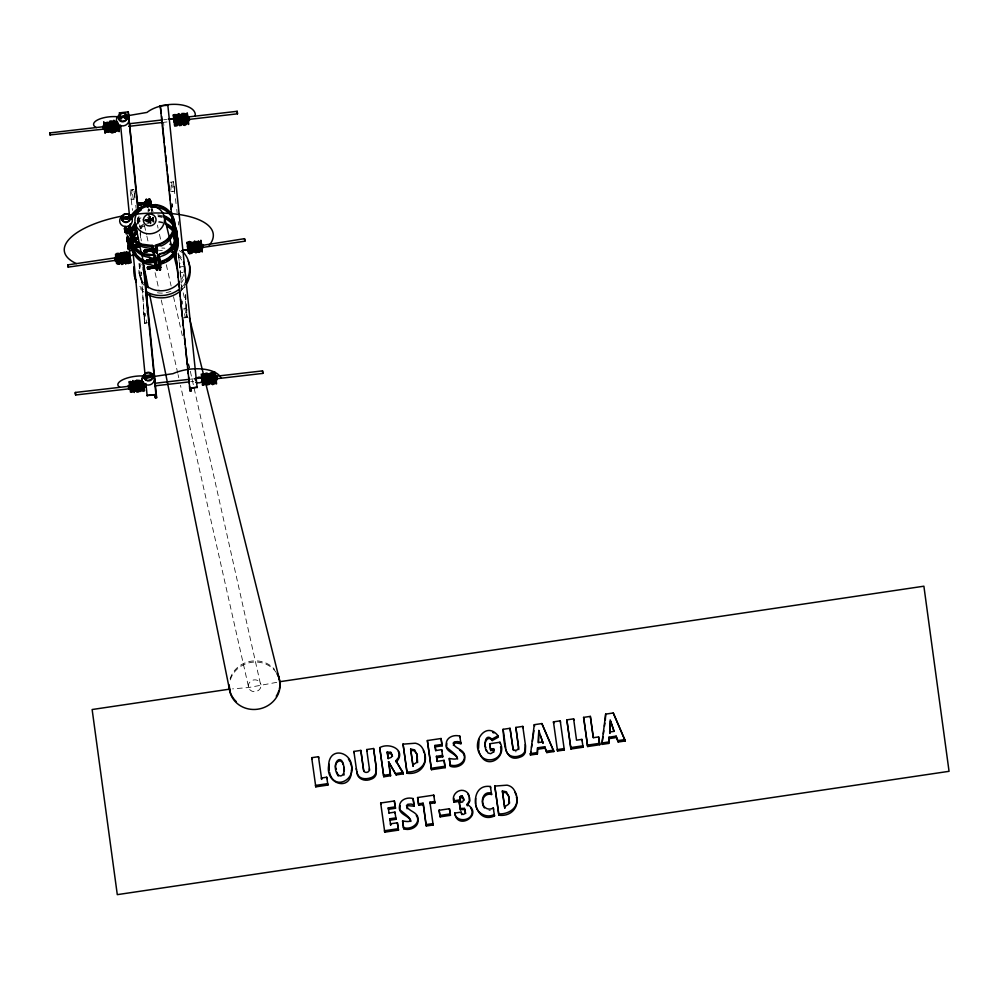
<?xml version="1.0" encoding="UTF-8"?>
<svg xmlns="http://www.w3.org/2000/svg" width="999" height="999" viewBox="0 0 999 999"><rect width="100%" height="100%" fill="white"/><g stroke="black" fill="none" stroke-linecap="round" stroke-linejoin="round"><path stroke-width="0.75" stroke-dasharray="5 3.75" d="M190.322 371.253L260.989 686.363A6.369 5.907 -12.7 0 1 248.813 688.174L180.469 385.289M170.779 190.334L171.603 182.055L172.827 191.421M149.375 216.371L150.05 216.259L151.199 223.751L150.025 216.246L149.226 216.333M146.678 223.114L149.962 221.94L148.751 214.91M149.937 222.04L150.262 223.938M149.463 220.105C149.45 223.326 149.638 216.483 149.388 219.917M150.362 219.768C150.936 217.095 151.523 223.938 149.613 218.931M153.371 218.369C151.561 217.857 152.073 221.466 153.696 220.429M153.521 219.031L152.622 218.769L153.559 220.891L153.097 217.969L153.584 219.892M152.61 219.393L152.747 220.529L152.735 218.744M153.371 219.53L152.897 220.554M137.675 221.491L139.66 219.605L140.06 221.378L136.101 225.162M143.082 225.574L140.659 226.935L141.059 228.709L144.693 226.673M147.527 210.989L148.776 210.801M148.938 219.967L148.526 218.331L149.813 218.132L149.95 220.03M149.813 218.132L149.85 219.63M148.776 219.68L149.026 221.728L150.325 221.528L149.975 219.518M150.275 221.541L150.075 220.167L149.775 220.779M147.215 218.007L150.2 216.408M147.802 223.576L150.799 221.965M276.76 682.342L248.626 687.524L232.567 688.885M149.038 208.928L149.301 210.914L148.501 211.039L148.239 209.016L149.051 208.928L149.475 211.039M151.973 214.41L151.211 208.828L151.998 208.591M148.277 209.403L149.076 209.291M151.423 209.578L152.223 209.465M148.252 209.041L148.526 210.265L149.326 210.14M151.486 209.877C153.983 210.664 150.112 210.627 151.211 208.828M152.098 210.627L153.259 211.313M149.276 216.746L150.075 216.633M148.926 214.735L149.513 217.595L150.312 217.482M149.488 218.369L150.287 218.257M153.309 222.265L152.635 218.132L154.071 217.819M150.362 223.626L149.7 218.719L150.499 218.594M152.472 218.606C151.586 218.993 154.945 218.431 152.835 219.992M149.8 220.23L149.7 219.555L150.599 220.105M149.625 219.855L150.524 219.93M148.839 221.041L150.649 220.479L150.574 219.206M152.797 220.167L153.596 220.042M150 221.266L150.799 221.154M152.947 220.829L153.746 220.704M153.072 221.378L153.871 221.266M130.132 190.11L133.928 189.585L130.132 190.072L132.505 210.439M170.642 191.721L174.425 191.196L173.489 181.793L169.705 182.317L173.501 181.843M183.591 266.483L179.808 267.008L180.507 279.046M183.029 272.402L180.507 272.752L178.122 252.934M144.68 323.177L143.756 313.773L145.355 313.549L146.578 322.914L144.68 323.152L141.221 272.178L144.68 323.152L148.476 322.652M185.252 295.067L187.05 317.495L183.267 317.994L187.05 317.495L186.426 306.693M181.656 290.234L180.844 276.373L184.64 275.886M163.636 119.78L166.708 119.418M163.923 122.29L166.983 121.94M180.844 276.373L179.458 263.336L181.98 263.037M190.347 379.195L193.419 378.846M190.647 381.73L193.719 381.381M488.936 810.526L490.334 810.464M515.084 751.748L516.296 751.772M148.913 219.755L148.551 219.118L149.051 220.717M150.724 220.192L150.737 220.866L150.325 219.218M153.109 222.078L152.397 217.57M149.925 219.056L150.312 220.891L149.688 219.256M148.689 219.231L148.639 220.005M146.541 220.542L146.403 221.466L146.104 219.48L147.103 221.179L146.603 219.418L146.453 220.354M145.404 219.78L145.617 221.066L145.404 219.842M181.069 284.328L187.475 310.052M157.392 225.125L158.079 228.159M159.453 234.253L160.827 240.347M166.309 264.698L171.116 286.001M173.514 296.666L182.442 336.238M188.611 363.636L189.985 369.73M151.998 208.429L152.298 209.765M149.962 221.84L150.362 223.764M144.455 225.462L146.503 234.603M146.853 236.126L148.564 243.731M155.082 272.652L159.203 290.921M161.264 300.05L177.722 373.114M178.072 374.637L178.759 377.684M139.036 272.802L139.56 275.137M148.526 210.265L148.651 211.039M149.513 217.595L149.7 218.719M148.714 219.343L148.851 220.742M148.801 220.717L150.237 220.267M152.497 217.258L152.635 218.132M149.9 220.816L149.663 220.117M148.564 218.306C148.252 220.891 150.674 217.582 150.162 219.755M153.322 217.245L153.434 218.019M149.076 221.703L149.001 220.379M146.304 220.592C146.466 223.139 145.654 218.569 145.966 220.417M153.072 219.605C153.484 221.965 152.747 216.895 153.034 219.355M152.36 219.455L151.96 218.619L151.823 219.555M151.898 219.743L151.773 220.679L151.473 218.694L152.248 220.604L152.385 219.668M151.386 219.605L150.986 218.756L150.849 219.693M151.136 219.605C150.687 217.07 151.636 222.615 150.886 219.905M150.612 219.43L150.637 220.329M148.451 220.03C147.765 217.457 148.551 223.002 148.489 220.242M147.927 220.13C147.989 217.332 147.552 223.426 148.002 220.317M147.727 220.117C147.29 217.582 148.039 222.802 147.765 220.379M147.477 220.18L147.09 219.343L146.94 220.28M147.24 220.192C146.766 217.67 147.565 223.177 147.515 220.392M146.978 220.492L147.377 221.328L147.278 220.454M145.779 220.404L145.667 219.743L145.817 220.667M145.267 220.767L145.18 219.817L145.23 220.504M145.042 220.542L144.917 219.855L145.055 220.979M152.81 219.768L152.735 218.868M174.425 191.196L174.775 193.619M153.521 219.43L153.434 218.719M152.647 219.655L152.959 220.242M151.673 219.805C151.973 222.415 151.261 216.933 151.573 219.568M151.411 219.817L151.286 220.742L151.186 219.867M149.226 220.167C149.5 222.565 148.826 217.332 149.138 219.93M148.726 219.705L149.026 220.567M146.204 220.367L146.116 219.693M152.01 208.716L152.347 211.214M153.172 217.295L153.921 221.628M133.254 199.201L132.03 189.847L131.069 199.513L134.853 198.988L134.066 190.959M174.051 186.426L174.788 192.545M175.524 198.664L176.036 203.646M176.811 209.365L177.135 212.799M178.284 221.603L178.609 224.987M172.278 203.721L172.652 206.781M178.534 255.694L179.458 263.336M172.253 204.171L172.615 207.218M134.478 194.218L134.853 197.265M137.425 218.681L138.162 224.8M135.739 205.344L136.101 208.391M137.387 219.056L138.124 225.15M138.961 263.474L140.934 280.532L139.885 271.116M150.15 220.342L149.538 219.193M173.988 186.101L174.8 193.194M134.415 193.881L134.902 198.139M143.494 311.301L143.756 313.773M163.536 122.353L163.861 125.462M188.599 364.41L188.923 367.52M185.864 305.607L187.05 317.495M138.861 216.046L140.072 228.471M140.235 230.02L141.296 240.896M138.586 217.445L139.498 226.761M140.097 232.967L140.709 239.186M137.75 217.745L138.511 225.512M137.425 218.057L138.037 224.263M185.714 294.368L186.064 300.537M184.553 283.029L184.815 287.55M182.28 301.024L182.455 304.108M181.031 288.074L181.206 291.084M230.132 678.721A25.487 23.639 -12.7 0 1 249.75 661.438A25.487 23.639 -12.7 0 1 274.6 669.43M248.389 686.688A6.369 5.907 -12.7 0 1 253.896 679.894A6.369 5.907 -12.7 0 1 260.989 684.814M158.741 221.503A22.265 20.642 -12.7 0 1 162.987 222.327M158.641 222.265A21.454 19.893 -12.7 0 1 162.712 223.052M140.559 228.122A22.265 20.642 -12.7 0 1 144.281 225.886M140.16 226.348A22.265 20.642 -12.7 0 1 145.192 223.514M158.042 216.696A21.454 19.893 -12.7 0 1 162.125 217.482M158.154 215.946A22.265 20.642 -12.7 0 1 162.387 216.758M157.642 214.922A21.454 19.893 -12.7 0 1 161.726 215.709M137.375 222.627A22.265 20.642 -12.7 0 1 139.573 220.779M136.975 220.854A22.265 20.642 -12.7 0 1 142.882 216.771M183.329 279.395A22.94 21.266 -12.7 0 1 181.194 283.154M170.891 291.271A22.94 21.266 -12.7 0 1 154.783 292.17M144.031 285.227A22.94 21.266 -12.7 0 1 141.171 264.136M159.378 250.674A22.94 21.266 -12.7 0 1 162.362 250.424M178.496 256.256A22.94 21.266 -12.7 0 1 182.105 260.589M184.328 287.088A28.047 25.999 -12.7 0 1 181.368 290.209M143.993 292.07A28.047 25.999 -12.7 0 1 138.349 286.014M179.37 250.637A28.047 25.999 -12.7 0 1 181.581 252.347M183.804 284.765A28.047 25.999 -12.7 0 1 180.844 287.874M143.469 289.747A28.047 25.999 -12.7 0 1 139.46 285.889M183.779 274.4A22.94 21.266 -12.7 0 1 180.657 280.819M143.506 282.892A22.94 21.266 -12.7 0 1 140.11 263.124M161.838 248.089A22.94 21.266 -12.7 0 1 164.823 248.202M177.972 253.933A22.94 21.266 -12.7 0 1 182.28 259.478M230.294 679.894A25.487 23.639 -12.7 0 1 251.236 662.362A25.487 23.639 -12.7 0 1 276.273 672.589M186.126 308.079L185.165 317.732L183.941 308.379L186.126 308.079M151.985 218.681L152.235 220.542L151.985 218.681M146.616 219.48L146.865 221.341L146.616 219.48"/><path stroke-width="1.5" d="M129.508 227.422C127.847 222.702 129.57 232.417 129.52 225.25M131.369 235.414L132.879 227.972L135.702 223.389L136.101 225.162C134.003 224.226 134.016 231.756 134.066 229.171M131.768 237.188L131.406 233.042M133.878 235.302L134.278 237.075L137.088 232.492L136.688 230.719C133.754 234.815 131.443 240.622 132.442 245.329A22.265 20.642 -12.7 0 0 149.975 257.492C157.617 260.602 155.557 252.772 149.575 255.719A22.265 20.642 -12.7 0 1 132.043 243.556L131.294 241.358L128.172 241.758L127.373 235.801L127.772 237.575M128.272 236.426L128.871 240.896L131.206 240.547L131.868 243.294L129.258 243.768L129.658 245.542L132.73 244.618L132.405 240.372M369.305 768.855C370.354 772.726 363.761 774.013 363.499 769.954L360.839 750.411L353.883 751.435L356.543 770.067M518.793 749.5L515.871 727.422L522.777 726.398L523.089 727.796M168.731 119.143L173.789 118.531L174.226 122.303M175.037 118.382L175.487 122.153M175.512 122.14L175.374 120.479M176.773 121.99L176.736 121.241M179.296 121.291L178.846 117.919M180.232 119.443L180.12 117.77M188.162 120.492L187.787 117.22M188.948 116.721L189.073 118.369M189.423 120.467L189.286 118.806M182.867 250.424L187.937 249.413M191.721 249.35L191.458 247.752M193.794 245.292L194.256 249.051M194.268 249.051L194.231 248.301M195.055 245.267L195.317 247.764M195.329 378.559L195.467 380.219M199.563 248.651L199.75 252.21L198.876 244.668M199.338 248.301L199.113 247.315M195.492 379.258C202.085 372.165 206.206 385.552 195.792 382.317M204.633 381.256L204.433 380.119M205.906 381.106L205.844 379.92M207.168 380.956L207.143 380.194M207.979 377.035L208.429 380.794L208.316 379.133M209.241 376.885L209.278 377.634M209.715 380.644L209.315 378.059M212.25 380.194L211.788 376.573M213.424 379.008L213.511 380.182L213.049 376.423M215.559 376.261L216.021 379.882L215.996 379.133M216.82 376.111L217.282 379.732L217.17 378.072M124.475 263.361L123.102 252.46L123.352 253.559M540.621 736.076L543.081 743.331L538.798 730.494L538.573 742.469M610.514 721.303L609.852 733.428L610.202 719.904L614.173 731.343L609.54 732.03M103.796 126.673L49.962 132.879L50.15 134.927L119.443 127.422M50.262 135.389L50.175 134.291M237.175 111.301L237.462 113.811L185.364 119.818L184.74 113.386L185.339 116.783M237.487 113.811L237.188 111.301L168.244 119.243M410.926 821.49C409.478 815.246 397.577 814.784 399.538 805.968C399.85 799.437 407.629 796.865 413.099 798.576L414.26 806.193L408.054 805.694L406.793 807.005L407.068 808.79M457.617 759.028C456.181 752.784 444.28 752.322 446.241 743.506C446.541 736.975 454.333 734.402 459.79 736.126L460.114 737.512M329.096 764.185L329.195 770.266M166.446 210.227A22.265 20.642 -12.7 0 1 161.239 245.929C151.199 243.331 159.39 263.361 156.319 246.503M157.18 253.022L156.106 245.667L160.839 244.156A22.265 20.642 -12.7 0 0 174.463 221.965A22.265 20.642 -12.7 0 0 155.457 204.608C146.104 206.331 151.673 200.112 148.901 198.988L149.7 198.876M174.251 230.132A22.265 20.642 -12.7 0 1 164.123 261.051L159.415 262.512L160.477 269.905L159.665 270.03L157.517 255.045L162.812 253.009A21.454 19.893 -12.7 0 0 176.111 234.241A21.454 19.893 -12.7 0 0 163.024 216.134M453.908 798.426L453.958 802.222L460.489 801.248L460.077 796.727L462.187 795.903L464.098 800.336M453.434 745.466L453.946 743.78L455.844 742.919L460.951 743.731L459.79 736.126M131.393 235.314L131.793 236.988M188.436 253.284L187.013 242.257L187.337 243.569M201.261 374.063L202.597 385.352L202.585 384.34M475.674 798.388L475.524 804.195M537.35 753.995L537.587 747.789L544.742 746.728L546.828 752.584L553.871 751.548L541.87 723.563L534.265 724.7L530.444 755.019L537.35 753.995L537.587 747.789M608.753 743.406L608.99 737.2L616.146 736.138L618.231 742.007L625.274 740.958L613.274 712.986L605.669 714.11L601.835 744.43L608.753 743.406L608.99 737.2M130.519 392.245L129.595 385.114L129.77 386.039M530.444 755.019L530.881 751.972M531.53 747.402L531.967 744.367M532.405 741.32L533.928 730.656M602.272 741.383L602.934 736.825M603.371 733.778L603.808 730.731M604.457 726.161L604.894 723.114M605.332 720.079L605.669 714.11M128.072 232.717L129.833 231.993L129.595 230.469L127.76 231.318L126.249 230.282L126.511 228.509L126.823 229.907M129.395 229.083L129.57 230.482L129.783 228.821L128.272 227.784L128.621 229.345M129.833 231.993L129.783 228.821L129.833 229.57M132.268 240.035L132.193 239.323L131.905 241.383L131.856 238.212L130.345 237.175M400.099 805.743L399.937 809.103M446.803 743.281L446.64 746.64M127.61 386.438L75.325 392.457L75.424 393.768M146.353 386.838L75.612 394.992L75.524 393.693M188.811 379.37L155.02 383.266L155.12 384.578L155.32 385.801L189.111 381.905M216.758 378.721L262.837 373.401L262.55 370.879L210.314 376.898L211.388 384.103L211.164 380.307M262.837 373.401L262.562 370.904M417.619 762.587L416.945 754.045M108.054 125.387L108.154 126.748M119.418 264.211L118.007 253.034L118.382 254.658M143.968 387.162L143.506 383.441L143.806 385.314M165.285 223.976A21.454 19.893 -12.7 0 1 177.098 242.233A21.454 19.893 -12.7 0 1 163.811 260.352L158.566 262.175L159.665 270.03M479.033 739.41L478.558 748.413M124.463 118.394L127.31 117.982C128.109 110.377 115.597 112.787 118.831 119.418L118.681 118.781C135.852 111.526 123.027 128.097 118.731 118.956M121.029 113.436L118.494 117.308L147.028 112.412A26.648 12.925 -7.5 0 1 178.084 104.483A26.648 12.925 -7.5 0 1 195.155 116.408M119.43 120.33C120.604 121.528 127.06 121.915 127.198 117.507M121.653 217.52C122.028 214.348 126.099 212.687 128.696 214.448C134.465 219.093 116.858 214.523 122.69 221.004C127.66 226.261 134.253 216.621 127.672 213.961M124.288 214.111L121.753 217.994L130.282 216.721L130.12 216.084M121.99 219.63C123.726 223.414 130.032 222.29 130.457 218.194L121.928 219.455L122.09 220.092M144.193 374.95C142.008 380.194 150.487 383.479 152.547 378.196C154.87 372.365 144.593 370.517 144.018 376.473L152.547 375.212C151.786 371.091 144.643 371.416 144.293 375.424M144.256 378.122C146.116 382.754 152.722 379.295 152.822 377.147M343.868 775.199L344.168 774.063M131.806 234.815L133.279 229.283M147.864 207.268L146.766 199.363L147.215 201.698L146.416 201.823L146.241 200.749L147.028 200.587M130.544 235.19L130.607 232.954A22.265 20.642 -12.7 0 1 135.052 222.939M130.594 218.406C130.919 214.598 147.015 201.149 147.914 206.855M131.693 219.043L133.804 215.609L141.408 209.778M460.389 798.126L462.512 797.302L463.773 798.863L462.737 801.947L459.29 802.634L460.389 809.789L463.798 809.44L465.297 810.601L465.147 813.261L463.686 814.36A1.961 1.823 -12.7 0 1 461.463 813.223L461.151 812.137L454.732 813.086C457.417 831.48 484.453 814.11 467.008 804.395L469.205 801.223L469.555 797.427M396.166 774.924L388.549 761.725L396.166 774.924L403.321 773.863L395.891 760.751L398.576 757.467L399.101 753.408M396.216 762.15C407.005 750.536 390.085 741.932 379.72 747.614L383.803 776.76L390.572 775.761L388.973 763.099M158.304 256.194C162.912 273.701 152.223 250.899 163.124 253.709A22.265 20.642 -12.7 0 0 176.935 234.216A22.265 20.642 -12.7 0 0 163.337 215.422M498.026 735.751L498.339 737.15L492.207 740.584L491.895 739.185L498.026 735.751C486.076 720.454 471.241 742.007 480.157 754.557C487.587 770.579 507.879 756.443 499.925 742.232L489.71 743.756L490.759 750.536L493.906 750.062L493.593 748.663L490.447 749.138M145.717 203.484L145.28 201.411L145.454 202.397M146.566 202.747L146.528 201.236L146.828 202.884M145.442 202.809C144.53 204.67 147.952 205.856 146.653 203.359M152.023 250.811L151.661 248.326L152.135 250.849M152.909 248.139L153.371 251.561L153.297 250.537M151.923 250.374L152.123 251.748L153.409 251.536M154.158 259.253L153.908 257.904L155.644 257.617M154.345 259.977C154.033 256.481 153.396 262.774 155.707 261.089L155.332 258.903M155.657 261.114L155.332 259.603M155.245 266.696L154.945 265.222L155.257 266.496M156.194 265.035L156.406 267.657L156.418 266.87M155.132 266.833L155.407 268.644L156.693 268.431L156.381 266.646M493.606 809.34L493.294 807.941C489.36 810.651 483.641 808.491 482.842 803.683M131.431 238.524L131.631 239.935L129.833 240.709L128.284 239.186M493.294 807.941L494.505 815.933C473.164 825.961 467.02 783.116 490.384 786.513L490.696 787.911M172.815 223.501A22.265 20.642 -12.7 0 1 163.524 255.482L158.766 257.243L158.366 255.457M159.603 263.399L158.916 264.36M174.65 231.918A22.265 20.642 -12.7 0 1 164.523 262.824L159.765 264.573L159.365 262.799M417.27 755.444L414.685 749.862L410.639 749.05L413.111 766.37L412.799 764.972L416.883 762.299L417.37 756.255M509.003 797.377L506.418 791.795L502.372 790.983L504.857 808.303L504.532 806.905L508.616 804.232L509.103 798.201M161.913 262.762L164.211 262.125M132.005 245.192L131.606 243.419M118.781 119.243L121.628 118.819M130.444 216.895A22.265 20.642 -12.7 0 1 141.908 206.618L146.678 204.957L147.078 206.731L145.941 199.463L146.741 199.375M156.381 253.134L155.282 245.279L160.527 243.456A21.454 19.893 -12.7 0 0 173.664 222.078A21.454 19.893 -12.7 0 0 155.357 205.369L149.875 205.257L148.926 199.276L149.725 199.151M145.991 199.85L146.791 199.738M149.138 200.025L149.937 199.912M149.201 200.324L150 200.2M145.242 201.436L146.528 201.236M146.204 201.473L147.003 201.361M150.787 200.924L149.813 201.074L150.087 203.172L151.261 203.858L150.787 200.924L150.35 202.984M146.329 202.035L147.29 202.31M149.438 202.66L149.163 201.648L150.087 201.473M147.24 203.034L146.441 203.147L146.229 202.085M145.33 202.847C145.03 201.261 145.642 206.044 146.741 203.846M150.15 203.284L151.074 203.022L151.261 203.858M145.554 204.208L147.44 203.309M149.513 203.272L150.337 203.209M146.716 204.37L147.515 204.258M150.462 203.821L149.663 203.933L150.087 206.631L149.688 204.857M149.788 204.483L150.587 204.37M126.299 219.293L130.457 218.194M125.337 228.197L126.149 228.084M125.587 228.272L126.236 232.243L125.075 232.417L124.438 228.446L125.587 228.272L125.899 230.369M126.286 229.108L125.487 229.221L125.674 230.27L126.361 229.246M125.787 229.508L124.688 229.57L124.438 228.446M125.974 231.119L124.813 231.281L125.075 232.417M125.075 226.249L125.886 232.205L129.008 231.793L129.758 233.991A22.265 20.642 -12.7 0 0 147.29 246.154L152.223 246.291L153.421 253.484L154.133 252.61L152.847 245.567L142.008 244.193L137.2 241.708L133.267 238.124L130.507 233.691L133.666 239.897M152.11 245.279L152.735 248.339L147.69 247.939A22.265 20.642 -12.7 0 1 130.157 235.776L129.47 233.616L126.286 233.978L125.886 232.205M127.635 237.762L128.434 237.637M128.521 241.795L127.36 241.97L126.723 237.999L127.884 237.824L128.571 243.531L131.868 243.294M128.571 238.661L127.772 238.786L127.959 239.822M127.909 239.797L128.821 240.122M127.11 240.846L128.259 240.672M132.855 250.637L132.205 248.664L133.042 250.886A22.265 20.642 -12.7 0 0 150.574 263.049C156.606 260.165 158.579 267.919 150.974 264.835A22.265 20.642 -12.7 0 1 133.441 252.66L132.755 250.512L129.57 250.874L129.171 249.101L128.359 243.144L131.456 242.62L131.593 240.297A22.265 20.642 -12.7 0 1 136.051 230.282M132.205 248.664L128.359 249.313L127.722 245.329L129.433 244.98M128.097 248.177L129.258 248.014L128.871 245.167M151.623 248.351L153.359 248.064M157.155 247.839L157.63 250.761L156.468 250.075L156.181 247.977L157.155 247.839L157.343 248.676L155.594 248.751M155.632 248.289L156.431 248.177M151.673 249.538L152.984 249.176M152.785 249.85L153.571 250.537M152.909 250.399L153.846 250.437M155.819 249.588C157.305 250.799 155.869 247.29 156.443 249.762M151.836 250.25L153.197 250.574M155.856 249.825L156.756 250.237M152.947 251.036L153.858 250.949M156.019 250.637L156.818 250.512M155.931 250.861L156.731 250.737M156.144 251.186L156.943 251.074M118.956 259.852L68.219 267.12L67.895 264.872L117.058 257.58L116.771 253.409L117.457 257.305M120.13 257.118L123.202 256.668M129.346 255.756L133.941 255.07M172.34 249.375L175.412 248.926M201.598 245.504L244.518 238.674L244.88 241.184L181.918 250.512M153.184 252.497L153.983 252.385L154.221 253.359L153.409 253.396M156.119 251.96L156.918 251.835M156.344 252.71L157.143 252.597M171.166 252.11L174.238 251.661M159.453 257.392L159.927 260.327L158.941 260.464L158.479 257.542L159.64 258.229M154.97 258.291L155.769 258.167M157.929 257.854L158.729 257.73M154.033 258.916L155.282 258.729L155.195 257.705L155.282 258.729M155.12 258.953L156.031 259.253M155.07 259.403L156.019 259.54M155.195 259.965C156.643 261.676 155.345 257.555 155.744 259.34M157.867 258.516L158.104 260.04L158.829 258.179M154.246 260.115L155.382 259.99M158.179 259.628L159.74 259.49L159.927 260.327M155.12 260.165L156.144 260.502L155.045 255.057L144.306 253.746L139.485 251.261L135.564 247.677L131.306 240.534M158.229 260.414L159.028 260.289L159.465 262.575M158.429 260.739L159.228 260.627M154.633 256.119L155.469 262.05L156.493 262.924L155.357 256.755M158.404 261.513L159.203 261.388M156.443 262.312L145.292 261.089L140.484 258.604L136.551 255.02L132.917 248.077L129.87 248.239L129.258 243.768M158.641 262.275L159.44 262.15M155.707 263.037C155.12 261.613 157.218 262.899 155.669 262.962L155.469 262.05M154.907 265.247L156.643 264.947M160.627 265.572L159.465 264.872L160.464 269.917M155.969 265.622L156.768 265.509M158.916 265.185L159.715 265.072M156.269 266.071L155.02 266.908M156.119 266.296L156.993 266.346M156.069 266.745L157.018 266.883M156.194 267.295L157.168 267.732L156.943 266.808M159.977 266.858L159.316 267.17M154.92 266.034L155.232 267.657L156.556 267.532M159.753 266.97L160.914 267.657L159.216 267.757M155.619 263.461L156.231 267.919L157.143 267.844M159.303 267.532L160.102 267.407M159.428 268.082L160.227 267.969M159.403 268.856L160.202 268.731M156.468 269.393L157.505 270.254L156.668 270.304L156.231 267.919M156.443 264.161L157.417 269.505L156.681 270.354M159.628 269.605L160.427 269.493M144.306 378.409L149.987 377.572M229.645 689.135L92.133 709.527L117.295 894.642L949.05 771.315L923.888 586.201L279.62 681.73M318.469 756.693L321.678 779.42L321.366 778.021L326.735 777.222L327.922 785.052L315.784 786.85L311.7 757.692L318.469 756.693L318.781 758.091M369.618 770.254L366.683 749.55L373.589 748.526L376.373 768.131L376.136 774.25A7.205 6.681 -12.7 0 1 371.141 779.158C364.997 781.967 356.83 779.108 356.755 771.503M403.059 744.155L415.297 743.219A10.789 10.002 -12.7 0 1 421.615 746.927C430.444 759.19 423.214 775.224 407.142 773.301L403.059 744.155L407.142 773.301M436.426 756.318L436.738 757.717L442.757 756.817L442.432 755.431L436.426 756.318L437.112 761.375L444.08 760.339L445.204 767.657L431.456 769.692L427.36 740.546L441.071 738.511L442.195 745.816L435.264 746.84L434.94 745.441L441.87 744.417L442.195 745.816M522.777 726.398L525.574 746.003L525.324 752.135A7.205 6.681 -12.7 0 1 520.329 757.03C503.508 763.835 503.958 738.91 503.084 729.32L510.027 728.283L512.999 749.225M560.227 720.841L564.323 749.999L557.542 750.998L553.458 721.852L560.227 720.841L560.551 722.24M573.626 718.855L576.523 740.184L581.893 739.397L583.079 747.215L570.941 749.013L566.845 719.867L573.626 718.855L573.938 720.254M590.347 716.383L593.256 737.712L598.613 736.912L599.8 744.73L587.662 746.54L583.578 717.382L590.347 716.383L593.356 737.587M539.11 731.892L538.798 730.494L538.149 742.619L542.769 741.932M441.97 751.061L441.658 749.662L435.639 750.561L434.94 745.441M537.912 749.188L545.067 748.126L546.828 752.584M609.303 738.598L616.458 737.537L618.231 742.007M383.491 775.361L390.259 774.362L390.572 775.761M395.854 773.526L403.009 772.464L403.321 773.863M406.83 771.902C416.546 772.726 427.697 765.821 424.662 754.882M431.143 768.293L444.892 766.258L445.204 767.657M530.132 753.621L537.037 752.597M546.515 751.186L553.558 750.149M570.616 747.614L582.767 745.816L583.079 747.215M587.35 745.142L599.487 743.343L599.8 744.73M601.523 743.031L608.428 742.007M617.919 740.609L624.962 739.56M389.722 818.78L390.035 820.179L396.054 819.28L395.741 817.894L389.722 818.78L390.721 825.224L390.409 823.825L397.39 822.801L398.501 830.119L384.752 832.155L380.669 803.009L394.368 800.973L395.492 808.278L388.561 809.302L388.249 807.904L395.179 806.88L395.492 808.278M429.945 802.172L430.257 803.571L434.927 802.871L434.615 801.473L429.945 802.172L433.166 824.974L426.298 825.998L423.389 804.582L418.756 805.269L417.582 797.539L433.753 795.142L434.066 796.54M494.792 786.088L507.03 785.164A10.789 10.002 -12.7 0 1 513.349 788.873C522.177 801.136 514.947 817.157 498.876 815.234L494.792 786.088L498.876 815.234M418.444 803.87L423.077 803.184L423.389 804.582M453.958 802.222L453.633 800.823L460.164 799.849L460.489 801.248M388.936 813.024L394.955 812.125L395.267 813.523M439.11 810.264L449.425 808.74L449.737 810.139L450.449 815.334L440.134 816.857L439.11 810.264L440.134 816.857M460.077 808.391L464.398 808.403L465.709 813.511M439.822 815.471L450.124 813.935L450.449 815.334M398.501 830.119L398.189 828.72L384.44 830.756L384.752 832.155M423.077 803.184L425.986 824.6L432.854 823.588L433.166 824.974M498.563 813.835C508.279 814.66 519.43 807.754 516.396 796.815M191.009 387.687L191.333 390.796L190.06 390.946L160.202 105.757L167.894 105.307M189.435 388.149L197.015 387.237L190.797 388.461L191.333 390.796M119.705 115.996L119.405 112.887L128.259 111.863L138.262 209.84M124.063 112.825L119.405 112.887M129.932 123.664L162.113 119.955M128.671 126.361L162.387 122.465M194.955 378.671L207.243 377.247M156.631 397.714L155.894 394.455L147.04 395.467L154.733 395.067L155.369 397.852L156.631 397.714L143.419 262.625M131.606 242.32L135.964 249.463L135.564 247.677M131.081 241.321L131.618 243.107M150.874 207.268L155.757 207.143A21.454 19.893 -12.7 0 1 174.026 229.071M387.225 751.972L390.796 752.347L392.207 754.957L391.383 757.292L388.112 758.566L387.225 751.972L388.249 758.641M387.537 753.371L391.108 753.745L392.532 756.355M410.951 750.449L414.023 750.661L416.683 753.633M502.684 792.382L505.756 792.594L508.416 795.579M129.42 232.755C132.043 234.328 128.609 228.247 126.586 231.343L125.974 226.873L126.374 228.646M152.51 247.053L153.159 247.277M154.97 262.937L155.369 264.723M490.384 786.513L491.595 794.517C486.163 792.744 481.518 798.126 482.804 803.321M447.053 747.702C451.935 751.847 465.971 761.588 449.288 758.478L450.162 764.947C456.368 767.22 465.447 763.074 464.41 755.631M450.162 764.947L450.474 766.345C456.68 768.618 465.771 764.472 464.722 757.017C465.334 749.225 454.52 749.063 453.184 743.144L454.433 741.832L457.754 741.583L460.639 742.332L460.951 743.731M400.362 810.164C405.232 814.31 419.28 824.05 402.585 820.941L403.459 827.409C410.464 830.681 421.778 822.951 416.283 815.459M403.459 827.409L403.783 828.808C409.99 831.081 419.068 826.935 418.019 819.48C418.643 811.688 407.817 811.525 406.481 805.606L407.729 804.295L411.051 804.045L413.936 804.794L414.26 806.193M492.644 732.442L493.943 732.954M126.261 114.498L124.425 113.274M139.885 253.034L143.494 254.907M142.083 261.001L145.692 262.862M459.577 750.137L462.987 752.996L464.385 755.544M139.897 259.478L134.191 252.36L133.204 248.501M491.895 739.185C484.627 731.93 483.641 747.077 486.575 751.186M492.207 740.584C487.837 734.552 483.229 743.206 485.839 747.589M153.247 247.352L153.084 246.066M513.049 749.025C514.61 751.847 519.368 749.874 518.493 746.74L515.871 727.422M395.891 760.751L403.009 772.464M155.295 385.776L155.282 385.139M484.428 807.916C480.069 802.384 482.542 790.671 491.283 793.119L491.595 794.517M470.716 808.041L471.728 809.839M155.02 383.266L155.182 384.178M75.325 392.457L75.599 394.955M348.426 758.878L349.662 761.226M357.492 773.838C359.29 779.457 366.233 779.37 370.829 777.759A7.205 6.681 -12.7 0 0 375.824 772.851L376.061 766.733L373.589 748.526M398.239 751.398L398.988 752.971M139.336 380.282L140.622 391.483L140.584 389.772M486.263 749.787L488.012 752.971L490.696 753.696L493.119 752.185L493.593 748.663M343.231 764.772C341.521 756.493 332.754 763.261 336.388 769.28M625.274 740.958L613.274 712.986M553.871 751.548L541.87 723.563M135.315 223.714L136.726 227.035A14.885 13.799 -12.7 0 0 161.701 227.772A14.885 13.799 -12.7 0 0 152.597 206.293A14.885 13.799 -12.7 0 0 135.315 223.714L141.796 255.756M336.888 772.152L337.937 774.637C342.532 779.27 345.829 770.516 343.644 766.895M338.249 776.023C329.171 762.424 343.843 749.625 344.18 771.116M475.874 805.943C477.634 813.81 487.037 818.393 494.193 814.535L494.505 815.933M515.059 792.444L516.071 795.104M423.314 750.511L424.338 753.159M613.948 731.28L610.601 721.29M134.328 381.181L135.577 391.296M478.883 750.324C480.219 765.246 504.42 761.538 500.561 746.89M329.533 772.264C333.853 792.082 358.391 778.97 350.274 762.637M505.944 749.375C506.618 756.343 514.497 758.016 520.017 755.631A7.205 6.681 -12.7 0 0 525.012 750.736L525.249 744.605M126.861 115.397L118.394 116.846A17.108 6.356 -4.8 0 0 97.927 119.755A17.108 6.356 -4.8 0 0 96.379 127.622M152.385 374.575L143.918 376.011A17.82 6.181 -7.8 0 0 123.002 379.62A17.82 6.181 -7.8 0 0 120.017 387.362M513.361 750.424L510.027 728.283M49.962 132.879L50.137 133.953M188.961 116.708L189.098 117.42M189.398 120.479L189.223 118.319M185.202 117.283L185.227 118.357M181.818 121.391L181.393 118.369M178.022 121.853L177.76 120.242M176.761 122.003L176.561 120.867M173.789 118.531L173.926 119.243M200.574 248.289L200.374 247.165M197.278 241.421L197.69 247.54M192.982 249.201L192.532 245.579M210.964 380.494L210.602 377.085M129.92 231.606L130.906 235.464M461.775 814.622L461.151 812.137M454.732 813.086C455.931 823.238 473.838 821.041 471.978 810.701M149.163 201.648L149.4 202.435M149.613 203.659L149.263 202.522M148.676 201.723L148.938 203.309M149.176 203.434L149.038 202.36M148.302 202.397L148.476 203.784M148.214 203.634L148.039 202.322M147.377 203.646L146.99 202.16L147.253 202.747M146.453 202.872L146.641 202.16M146.753 203.059L147.015 203.996M145.792 202.347L146.041 204.146L145.941 203.272M144.78 202.298L145.067 204.283L144.967 203.409M144.293 202.372L144.58 204.358L144.281 202.447M144.293 204.158L144.081 202.647L144.156 203.309M158.591 258.254L158.741 259.328M155.856 248.863L155.906 249.201M156.319 250.474L156.056 248.551L156.181 249.338M155.931 249.638L155.956 250.362M158.616 260.027L158.366 258.242M143.319 204.308L143.194 203.222M158.229 259.852L158.204 259.74M159.34 265.447L159.603 267.37M142.832 204.37L142.695 203.297M154.907 249.163L155.07 250.474M157.343 258.192L157.63 260.177L157.542 259.303M157.13 258.416L157.367 260.027L157.28 259.315M159.178 266.321L159.166 265.909M156.643 258.491L156.88 260.102L156.756 259.403M154.158 249.151L154.37 250.761M158.829 267.245L158.704 266.171M153.459 249.787L153.584 248.851L153.796 250.674M141.471 203.409L141.658 204.795M155.394 258.479L155.432 259.278M140.21 203.334L140.409 204.783M139.673 203.309L139.86 204.358M156.718 266.271L157.043 267.395M139.448 203.284L139.698 205.082L139.598 204.208M151.948 250.761L151.923 249.463M138.212 203.471L138.449 205.082L138.374 204.37M153.521 259.141L153.734 260.751M150.175 249.363L150.462 251.348L150.374 250.462M152.735 259.066L152.922 260.165M152.023 259.178L152.273 260.976M154.458 267.944L154.221 266.333L154.345 267.02M151.486 259.053L151.773 261.051L151.686 260.165M149.201 251.286L149.076 250.212M148.714 251.361L148.589 250.287M151.011 260.914L150.799 259.403L150.861 260.065M149.538 259.353L149.825 261.338L149.725 260.452M151.786 268.469L151.623 267.145M151.024 266.608L151.274 268.207M146.054 250.225L146.241 251.261M149.063 261.251L148.826 259.64L148.963 260.327M150.537 266.683L150.787 268.281M151.036 268.394L150.899 267.32M145.567 250.299L145.754 251.336M148.564 261.276L148.439 260.202M150.537 268.469L150.374 267.208M145.342 250.274L145.579 252.073L145.492 251.186M148.364 261.551L148.189 260.165M147.59 259.64L147.84 261.226M148.077 261.351L147.952 260.277M146.628 259.84C146.453 263.374 147.065 259.378 146.566 260.677M147.115 261.551L146.878 259.927L146.965 260.639M147.427 267.295L147.677 268.981L147.59 268.244M147.902 269.031L147.602 267.12L147.902 269.106M135.777 228.671C135.502 226.486 135.802 231.618 135.802 228.896M138.174 239.198L137.75 237.387L137.887 238.524M138.137 239.036C137.15 237.063 137.5 239.448 137.313 238.349M139.036 246.703L138.923 244.905M136.626 239.385L136.676 238.149M137.013 239.273L136.875 238.199M138.362 244.842L138.636 246.765L138.724 245.841M138.811 246.553L138.586 245.105M136.626 239.323C135.502 234.553 136.401 242.582 136.089 238.324M133.342 228.659L133.367 228.846M137.775 245.117L138.012 246.666M133.154 230.007L133.142 228.808M133.541 229.945L133.416 229.258M135.24 238.112L135.414 239.236M132.18 228.821L132.58 230.282L132.293 228.296M132.68 229.358L133.354 230.107M136.988 245.23L137.175 246.278M134.803 238.074L135.027 239.573M135.265 239.785L135.04 238.411M136.351 246.191L136.663 247.065M135.802 245.404L136.039 246.953M135.914 246.266L136.264 247.04L135.951 246.478M130.931 228.746L131.169 230.307M133.529 239.161L133.629 238.349M135.926 246.041L135.577 245.192L135.864 247.178M135.639 247.015L135.414 245.404L135.489 246.116M135.09 246.179L135.015 245.467L135.477 247.24L135.19 245.255L135.277 246.129M134.79 245.304L135.077 247.29L134.977 246.416M130.145 228.871L130.37 230.245M132.992 239.198L133.292 240.072L133.192 239.198M134.89 246.191C134.39 244.505 135.09 249.4 134.49 246.241M134.216 245.579L134.341 246.266M134.453 247.19L134.39 245.367M134.153 246.278C133.704 243.719 134.44 249.263 134.378 246.478M131.818 238.474L132.105 240.247L132.18 239.548M134.041 247.203L133.841 245.692L133.953 246.328M131.668 238.798L131.706 240.309M133.654 247.265L133.466 245.854M133.304 246.416L133.479 247.315M132.63 245.879L132.867 247.427M132.305 246.179L132.293 247.64M132.667 247.252L132.417 245.654L132.48 247.49M131.531 246.703L131.618 245.779L132.305 247.702M126.998 229.333L127.085 230.195M126.598 229.383L126.698 230.257M131.094 246.204L131.294 247.665M131.518 247.827L131.306 246.204M126.374 229.383L126.423 229.795M130.657 246.166L131.119 247.877M125.961 229.308L126.099 230.369M130.707 247.877L130.694 246.266M130.482 247.727L130.257 246.179M130.332 248.002L130.032 246.016L130.22 247.402M129.658 246.004L129.708 246.691M67.907 264.86L68.282 267.357M164.123 216.221L176.935 267.67M189.36 317.62L204.046 376.648M205.17 381.181L279.358 679.332M128.309 252.385L129.508 263.187L129.508 262.225M145.954 199.463L146.229 200.699M129.358 382.192L129.158 381.543L129.62 387.175M616.146 736.138L616.458 737.537M583.578 717.382L583.891 718.781M581.893 739.397L582.205 740.796M566.845 719.867L570.941 749.013M564.323 749.999L563.998 748.601L557.23 749.6L557.542 750.998M553.458 721.852L553.771 723.251M544.742 746.728L545.067 748.126M534.265 724.7L534.59 726.098M503.084 729.32L505.731 747.951M499.925 742.232L500.249 743.631M489.71 743.756L490.759 750.536M467.008 804.395L467.332 805.793L469.917 800.798L468.556 794.28A8.379 7.767 -12.7 0 0 465.197 791.096C459.128 788.099 451.76 794.292 453.633 800.823M462.187 795.903L462.512 797.302M464.398 808.403L464.71 809.789M460.489 796.128L460.801 797.527M449.288 758.478L450.474 766.345M459.29 802.634L460.389 809.789M427.36 740.546L431.456 769.692M425.986 824.6L426.298 825.998M417.582 797.539L418.756 805.269M390.796 752.347L391.108 753.745M402.585 820.941L403.783 828.808M379.72 747.614L383.803 776.76M380.669 803.009L380.981 804.407M366.683 749.55L366.995 750.936M360.839 750.411L363.811 771.353M353.883 751.435L354.208 752.834M326.735 777.222L327.048 778.621M327.922 785.052L327.61 783.653L315.472 785.451L315.784 786.85M311.7 757.692L312.013 759.09M192.295 242.345C191.633 241.408 193.094 253.484 193.481 252.21M160.202 105.757L161.314 113.199M158.766 254.907L159.166 256.681M156.468 245.354L156.868 247.128M157.63 250.761L157.442 249.937L155.956 249.837M156.081 245.904L156.481 247.677M159.753 262.25L160.152 264.023M158.479 257.542L158.666 258.366M156.181 247.977L156.368 248.813M157.517 255.245L157.917 257.018M155.232 245.692L155.632 247.465M155.369 255.619L155.769 257.392M154.395 254.845L154.795 256.618M156.344 262.849L156.768 264.735M153.971 255.607L154.383 257.38M151.686 246.054L152.085 247.827M137.375 210.04L137.775 211.813M133.404 213.823L133.804 215.609M137.2 241.708L137.6 243.481M126.561 213.736L125.399 213.786M132.792 243.244L133.192 245.017M132.205 241.159L132.792 244.318M133.791 250.587L134.191 252.36M129.133 231.893L129.57 233.741L128.921 231.768M128.796 231.768L129.283 233.541M132.08 248.664L132.655 250.449M122.49 215.509L122.59 215.971A72.915 27.31 -7.7 0 0 76.411 263.599M128.172 241.758L128.571 243.531M128.359 243.144L128.759 244.917M126.723 237.999L127.36 241.97M127.722 245.329L128.359 249.313M144.356 378.584L144.193 377.947L173.027 373.663A31.131 15.172 -7.5 0 1 220.891 377.634M116.983 124.5L117.358 127.485M115.722 124.65L116.109 128.209L116.059 127.235M110.664 125.262L111.039 128.247M109.403 125.412L109.39 126.224M106.556 122.415C105.757 120.829 107.742 136.301 107.68 131.356M126.124 256.156L126.973 263.511L126.823 260.614M124.863 256.318L125.237 259.29M120.117 260.227L119.855 257.218M117.27 257.23L117.358 258.903M116.009 257.38L116.371 260.864M142.632 387.137L142.457 386.001M141.046 383.991L141.421 386.975M139.773 384.14L140.16 387.125M132.193 385.052L132.343 387.212M130.931 385.202L131.756 392.32L131.456 388.112M156.256 261.875L156.031 260.464M153.983 252.385L153.746 250.911M157.268 269.28L156.368 262.962M149.413 203.446L149.375 202.223M147.527 202.248L147.702 203.384M146.978 203.808L146.865 203.147M157.655 258.491L157.854 259.952L157.767 259.24M159.078 267.257L159.141 266.708M158.317 267.208L158.217 266.233M157.83 267.282L157.73 266.308M155.981 259.69L156.181 260.314L155.844 258.629M143.069 204.383L142.944 203.184M153.971 258.891L154.071 259.84M142.32 204.345L142.208 203.371M154.483 266.296L154.72 268.094L154.633 267.22M140.697 203.259L140.847 204.208M139.935 203.222L140.185 205.007L140.122 204.383M151.973 268.144L151.873 267.183M151.486 268.219L151.386 267.245M137.974 205.02L137.937 204.433M146.578 250.237L146.728 251.199M145.829 250.2L146.079 251.998L146.016 251.373M149.375 267.208L149.525 268.157M148.401 267.357L148.551 268.306M144.518 251.336C144.818 253.983 144.131 248.564 144.418 251.099M135.677 228.109L135.639 229.221M135.327 228.197L135.527 229.658L135.439 228.946M137.375 237.5L137.512 238.286M137.2 239.298L136.975 237.562L137.113 238.349M134.528 228.321L134.703 229.445M138.199 246.641L137.787 245.23M135.802 239.348L135.664 238.199M136.813 245.205L136.676 245.941M136.413 245.267L136.663 247.053M136.613 246.865L136.189 245.292M132.979 228.696L132.967 230.157M134.453 238.224L134.853 239.772M136.276 246.004L135.976 245.13L136.264 247.04M134.053 238.286L134.166 239.248M134.428 239.71L134.266 238.286M135.427 247.04L135.564 246.303M132.742 239.285L133.054 239.748M130.994 230.307L130.32 228.584L130.195 229.308M133.479 247.465L133.279 245.916M132.917 246.204L132.692 246.328M132.842 247.277L132.817 245.804M131.656 247.452L131.556 246.915M127.198 229.246L127.285 230.195M126.798 229.308L126.885 230.257M129.92 247.989L129.795 247.327M129.695 247.852L129.47 246.353M129.52 248.052L129.383 247.265M143.644 264.91L148.277 287.799M149.513 293.906L230.02 692.17M186.788 120.417L186.426 117.407M184.303 120.966L183.891 117.32L184.103 118.444M177.672 118.431L177.697 119.743M197.69 245.192L198.476 252.372L198.514 251.174M190.11 246.104L190.135 247.402M188.836 246.254L189.211 249.263M187.899 249.688L187.475 246.191M207.13 380.831L206.706 377.185L206.93 378.309M205.869 380.981L205.707 379.97M204.283 377.847L204.32 379.158M203.022 377.997L203.371 381.406L203.309 380.219M186.276 114.573C185.127 111.289 187.987 130.832 187.125 121.016M508.691 795.991L509.577 803.146M356.231 768.668L357.068 772.889M148.526 202.248L148.676 203.234M147.777 202.235L147.989 203.858L147.927 203.234M159.303 267.07L159.078 265.996M147.415 203.808L147.315 202.822M155.27 250.25L155.17 249.226M158.067 267.22L157.967 266.196M154.408 249.238L154.558 250.225M154.783 250.324L154.683 249.3M157.58 267.282L157.48 266.271M156.019 259.902L155.956 259.465M157.205 266.196L157.355 267.183M145.504 203.247L145.592 203.434M153.921 249.3L154.071 250.299M156.955 266.121L156.968 266.621M145.342 202.597L146.616 202.26L146.816 203.671M156.368 266.221L156.481 266.696M156.656 268.456L156.456 267.083M153.946 257.879L154.121 259.066M153.771 259.228L153.921 260.215M154.77 266.558L154.945 267.869L154.87 267.158M153.284 259.29L153.434 260.277M153.034 259.216L153.247 260.826L153.184 260.202M152.547 259.29L152.76 260.901L152.697 260.277M152.31 259.44L152.435 260.24M141.696 203.259L141.858 204.408M142.058 204.345L141.958 203.334M151.823 259.515L151.948 260.314M150.137 250.886L149.975 249.638L150.087 250.274M141.209 203.334L141.359 204.32M151.336 259.59L151.511 260.889L151.436 260.177M140.946 203.259L141.159 204.87L141.096 204.246M140.459 203.321L140.672 204.945L140.609 204.32M148.926 251.186L148.826 250.175M148.439 251.261L148.339 250.25M148.064 250.175L148.239 251.311M147.952 251.336L147.852 250.312M147.577 250.25L147.727 251.236M147.328 250.162L147.54 251.785L147.477 251.161M147.09 250.324L147.24 251.311M150.125 267.133L150.337 268.743L150.275 268.119M146.841 250.237L147.053 251.848L146.99 251.224M149.887 267.282L150.037 268.269M149.638 267.208L149.85 268.818L149.788 268.194M146.353 250.312L146.566 251.923L146.503 251.298M149.151 267.282L149.363 268.893L149.301 268.269M147.427 260.165L147.602 261.301M148.664 267.345L148.863 268.968L148.814 268.344M135.502 228.022L135.614 228.671M135.14 228.259L134.977 228.808M134.74 228.321L134.952 229.932L134.902 229.308M137.637 245.267L137.575 246.216M134.353 228.371L134.565 229.995L134.678 229.27M137.238 245.329L137.45 246.94L137.387 246.316M134.166 228.521L134.291 229.32M133.766 228.584L133.941 229.895L133.866 229.183M135.589 239.348L135.489 238.336M134.665 238.224L134.765 239.236M132.542 230.095L132.23 229.433M133.866 238.336L133.766 239.31M135.19 246.778L135.165 246.366M130.757 228.721L130.869 229.383M130.132 230.257L130.032 229.246M131.631 239.935L131.806 239.373M130.906 246.266L130.969 247.028M113.249 125.25L113.574 128.509L113.536 127.547M111.975 125.412L112.325 128.396M109.665 128.421L109.54 127.572M104.395 126.324L104.42 127.697M121.116 257.068L121.391 260.077M142.358 384.128L142.333 385.015M134.778 385.04L135.115 388.037M181.331 115.834C179.87 109.84 183.067 132.692 182.018 121.204M209.203 375.087C207.742 369.106 210.939 391.945 209.902 380.457M159.965 266.795L159.778 265.409M158.042 258.691L158.279 259.578M159.053 265.796L158.978 265.472M158.454 266.121L158.616 267.307M155.419 249.275L155.557 250.225M155.469 258.853L155.619 259.84M152.335 250.687L152.148 249.138L152.223 249.95M142.445 203.259L142.595 204.258M149.375 250.886L149.188 249.5L149.35 250.349M148.951 267.607L149.038 268.232M138.162 204.932C137.512 201.124 138.724 206.805 137.887 204.458M137.962 238.998L138.024 239.161M138.424 245.155L138.386 246.291M136.738 246.353L136.701 246.154M131.031 229.171L130.707 228.534L130.881 229.92M129.633 229.308L129.783 230.294M131.831 247.39L131.681 246.403M129.258 240.284L129.108 239.298M182.78 118.169C182.33 115.872 183.142 122.927 183.067 120.479M201.548 245.08C201.086 242.769 201.91 249.825 201.823 247.39M200.275 245.23L200.125 244.53L200.312 246.678M176.299 116.571L175.886 114.46L176.436 119.892M205.607 378.034L205.469 377.335L206.331 384.877L205.994 379.87M214.323 374.85C212.425 362.787 216.284 395.554 214.847 378.896M150.3 202.997L150.15 201.823M159.728 266.658L159.59 265.709M156.631 249.213L156.506 248.514L156.618 249.475M159.003 266.845L158.841 265.659L159.216 266.533M157.005 259.116C156.581 256.681 157.38 262.025 157.055 259.378M156.281 259.24C155.919 257.155 156.568 261.613 156.306 259.453M146.553 203.559L146.691 202.622M146.129 203.234L146.254 203.921L146.016 202.372M145.155 203.371C145.517 205.469 144.892 201.136 145.13 203.159M144.68 203.209C144.318 201.149 144.98 205.569 144.718 203.421M151.548 250.05C151.199 248.089 151.836 252.41 151.586 250.262M151.311 250.062C150.886 247.64 151.673 252.984 151.349 250.324M154.108 267.033C153.646 264.448 154.47 269.967 154.146 267.295M143.931 203.584C144.38 206.144 143.606 200.836 143.893 203.321M143.694 203.596C144.056 205.657 143.406 201.274 143.656 203.384M151.049 250.362C151.398 252.46 150.787 248.127 151.011 250.15M153.609 267.095C153.184 264.673 153.983 270.017 153.659 267.357M143.469 203.371C143.019 200.787 143.831 206.306 143.506 203.634M150.574 250.2C150.212 248.127 150.861 252.547 150.599 250.412M152.884 267.233C152.535 265.272 153.172 269.605 152.909 267.445M149.838 250.274L149.713 249.488L149.95 251.024M152.622 267.532C153.059 270.117 152.298 264.785 152.585 267.27M151.161 259.977C150.724 257.517 151.523 262.887 151.199 260.24M152.372 267.545C152.747 269.643 152.085 265.185 152.347 267.332M149.6 250.337L149.475 249.65L149.663 250.761M152.148 267.32L151.998 266.471L152.285 268.381M150.674 260.052C150.237 257.63 151.036 262.974 150.712 260.314M150.412 260.352C150.762 262.45 150.15 258.117 150.374 260.14M149.45 260.264C149.101 258.291 149.738 262.625 149.475 260.477M149.201 260.264L149.063 259.478L149.326 261.201M148.714 260.339L148.564 259.49L148.839 261.276M139.298 204.246C139.648 206.306 139.036 202.048 139.273 204.033M138.574 204.383C139.011 206.968 138.224 201.586 138.524 204.121M147.253 260.552C146.828 258.142 147.615 263.449 147.29 260.814M148.227 268.182C148.664 270.754 147.902 265.434 148.189 267.919M148.002 267.957C147.64 265.846 148.289 270.354 148.027 268.169M145.205 250.999C144.83 248.888 145.504 253.371 145.242 251.211M144.942 251.286C145.379 253.871 144.618 248.539 144.905 251.036M144.705 251.298C145.055 253.396 144.443 249.063 144.668 251.086M144.306 251.348L144.38 252.035L144.143 250.474M138.948 245.18L139.011 246.641L139.123 246.004M135.002 229.021L135.077 229.208M133.616 229.258L133.766 230.107L133.516 228.521M132.43 229.433L132.318 228.359L132.392 229.171M133.966 239.36L133.829 238.361M132.018 228.946L132.193 230.344L132.093 229.47M131.843 229.495C132.193 231.556 131.556 227.185 131.806 229.283M131.656 229.258C131.206 226.673 132.018 232.193 131.693 229.52M131.456 229.32C131.106 227.347 131.756 231.693 131.493 229.533M132.942 239.223L133.292 239.997M131.256 229.32L131.131 228.534L131.369 230.057M133.754 246.328L133.616 245.542L133.878 247.265M132.343 239.335L132.492 240.185L132.218 238.411M129.858 229.782L129.982 230.307M129.82 247.465L128.821 246.141L129.745 246.953M142.283 382.305C140.16 369.031 144.318 403.584 142.832 386.576M104.346 124.8C102.298 111.838 106.219 144.755 104.87 128.933M114.473 123.564C112.363 109.765 116.334 144.056 115.01 127.872M130.032 256.393L129.845 255.457L130.32 258.991M106.706 123.302L107.068 125.837M106.98 126.411L106.806 125.474L106.893 126.898M126.386 259.166L126.274 258.329M105.719 126.561L105.532 125.624L106.006 129.158M139.61 381.73L139.985 384.265M137.363 385.127L137.175 384.203L137.338 386.113M137.462 387.063L137.637 387.999L137.587 387.025M136.101 385.289L135.914 384.353L136.364 387.575M114.86 258.217C114.298 255.07 115.285 263.349 115.085 260.115M128.509 386.201C127.959 383.054 128.933 391.321 128.734 388.099M155.369 258.679L155.419 260.252M151.773 250.274L152.16 251.723M131.369 239.223L131.481 240.147L131.356 239.46A1.274 1.186 -12.7 0 1 131.418 240.934M131.156 239.523L131.031 238.586M130.757 239.573L130.632 238.649M128.721 239.423L128.871 240.097M126.299 230.319L126.186 229.458M109.465 124.575C107.642 114.573 110.976 140.859 109.977 128.771M134.615 382.729L134.965 385.264M185.414 119.805L185.602 120.929L185.377 118.294M202.872 245.354C202.298 241.77 203.147 249.725 203.084 247.24M197.59 243.169L197.964 245.879M197.852 247.465L198.052 248.202M177.747 117.695C175.849 106.443 179.133 133.779 178.272 122.053M190.322 248.801L190.197 247.902M204.37 377.11C202.46 365.846 205.744 393.181 204.895 381.468M124.975 255.732C122.565 240.672 127.035 277.347 125.337 258.654M137.363 383.866C134.977 368.756 139.398 405.444 137.725 386.788M200.324 244.343C198.464 233.242 201.598 259.503 200.824 248.526M215.759 375.936C213.449 361.263 217.72 396.69 216.109 378.733M175.262 118.319C172.677 102.984 177.597 140.409 175.449 119.78M188.973 245.829C186.501 229.807 190.934 267.195 189.335 248.763M203.147 377.585L202.522 373.913L203.858 385.189L203.509 380.519M201.698 376.411L201.885 377.734M244.643 239.785L244.518 238.686M244.767 240.072L244.892 241.171M157.205 259.128L157.13 258.479M156.718 259.203L156.643 258.541M147.278 202.56L147.402 203.421M154.37 267.233L154.458 267.944M144.867 203.184L144.768 202.31M153.809 267.12C153.584 265.085 154.133 269.455 153.883 267.307M153.322 267.183C153.084 265.06 153.646 269.53 153.396 267.382M144.231 203.496L144.306 204.208M150.275 250.237L150.175 249.438M150.936 260.252L151.024 260.964M149.887 260.215C149.638 258.067 150.212 262.55 149.962 260.402M149.638 260.227L149.538 259.428M147.04 260.839L147.128 261.538M138.786 204.108C138.549 202.073 139.111 206.443 138.861 204.296M146.603 260.901L146.903 261.688M147.515 268.044L147.427 267.307M138.299 204.183L138.212 203.521M144.231 251.149L144.318 250.299M137.662 238.311L137.575 237.6M137.737 238.499L137.65 239.348L137.55 238.549M138.836 245.604L138.736 244.792M138.536 245.891L138.636 246.691M136.826 245.642L137.05 247.003L136.988 246.378M136.076 246.004L135.976 245.205M135.677 246.066L135.589 245.404M135.777 246.303L135.876 247.178M132.992 229.108L133.079 228.259M133.067 229.295L132.979 230.145L132.879 229.345M132.792 229.108L132.692 228.309M132.592 229.171L132.517 228.509M132.205 229.221L131.918 228.421L131.993 229.233M134.69 246.241L134.615 245.579M117.145 124.301C115.397 112.687 117.807 136.488 117.77 129.882M132.792 239.261L132.879 239.922M132.005 239.373L132.105 240.172M143.544 382.155L143.918 384.94M180.369 118.094C177.797 101.873 182.48 139.423 180.557 119.568M179.108 118.244C176.648 102.26 180.407 133.654 179.72 123.776M194.081 245.604C191.933 232.392 195.542 262.2 194.43 248.551M208.254 377.347L207.53 373.214L208.903 384.603L208.441 378.821M206.993 377.51C204.545 361.725 208.242 392.832 207.592 383.029M115.921 124.775C113.774 111.488 117.383 141.296 116.284 127.722M108.342 125.687C106.206 112.4 109.753 142.233 108.691 128.634M126.324 256.281L125.599 252.123L126.049 257.879M105.794 125.949C103.746 113.461 107.243 142.058 106.131 128.771M141.246 384.116C139.098 370.816 142.695 400.636 141.608 387.063M104.483 128.184L104.733 129.308M103.247 127.323L103.009 125.924L103.471 129.458M120.005 257.043C117.857 243.744 121.453 273.564 120.367 259.99M117.42 259.39L117.657 260.776L117.507 258.853M116.196 257.455C114.498 245.841 116.696 268.356 116.783 262.774M132.392 385.177C130.257 371.878 133.854 401.698 132.755 388.124M131.119 385.277L130.419 381.393L130.881 387.025M131.069 387.362L131.306 388.186M129.67 384.128L129.858 385.439M129.808 387.525L130.057 388.911L130.007 387.937M598.613 736.912L599.487 743.343M584.103 720.329L587.662 746.54M502.372 790.983L504.532 806.905M460.164 799.849L460.077 796.727M441.071 738.511L441.87 744.417M444.08 760.339L444.892 766.258M441.658 749.662L442.757 756.817M449.425 808.74L450.124 813.935M435.264 746.84L435.776 750.674M436.738 757.717L437.25 761.5M433.753 795.142L434.927 802.871M410.639 749.05L412.799 764.972M413.099 798.576L413.936 804.794M394.368 800.973L395.179 806.88M397.39 822.801L398.189 828.72M388.549 761.725L390.259 774.362M394.955 812.125L396.054 819.28M388.249 807.904L389.086 813.136M182.954 118.207C180.232 100.712 184.74 137.288 183.279 121.054M195.392 245.866C192.67 228.371 197.178 264.947 195.717 248.714M210.826 377.472L210.09 373.127L210.314 376.91M160.439 264.735L160.914 267.657M150.312 202.322L150.637 204.733M110.914 125.774C108.192 108.279 112.7 144.855 111.239 128.609M121.316 257.28C118.819 241.034 122.852 274.5 121.778 261.413M136.226 385.102C133.629 368.231 138.137 405.557 136.413 386.538M157.417 269.505L157.505 270.23M154.133 252.61L154.221 253.334M188.062 118.057C185.389 100 189.548 135.377 188.386 120.854M184.266 118.369C181.568 100.887 185.777 135.29 184.728 122.602M199.226 245.729L198.439 240.896L198.963 247.39M212.138 377.622C209.478 360.139 213.624 394.518 212.6 381.855M176.498 120.392L177.185 125.774L176.848 120.767M190.372 246.79C187.575 228.234 191.995 265.16 190.709 249.725M205.819 378.384L205.032 373.564L205.544 380.045M138.362 246.104L138.237 246.828L137.962 246.166M137.787 246.266L137.587 245.292M135.29 229.246L135.077 228.097M132.705 229.558L132.592 230.207M134.803 246.628L134.69 247.277M128.896 239.211L129.096 240.334M113.486 125.812L112.7 120.954L113.998 132.268L113.674 127.298M112.225 125.961C109.553 108.404 113.686 142.72 112.687 130.182M174.188 119.93L173.314 114.748L174.713 126.086L174.638 124.076M130.27 256.955L129.383 251.673L130.782 263.037L130.444 258.441M114.535 126.473L114.848 128.097M127.785 257.605C124.863 237.475 129.37 276.273 127.947 259.078M108.217 127.235L108.504 128.546M106.955 127.397L107.268 129.008M133.841 386.488C130.931 366.371 135.439 405.169 134.016 387.974M117.445 258.366L118.094 264.348L117.645 258.716M196.828 247.153L195.916 241.371L197.215 252.347L196.99 248.564M201.723 246.478C199.138 225.687 203.359 265.272 201.935 246.99M185.527 118.219L186.101 124.688L185.077 118.394M213.586 378.958C210.265 356.106 215.597 399.051 213.374 378.521M196.666 247.078L196.341 244.98L196.791 248.351M180.382 119.38L180.544 121.541L180.432 119.88M176.224 119.455L176.398 120.941M191.82 248.127L190.859 241.808L191.396 247.252M191.196 246.815L192.158 253.134L191.983 249.563M229.133 684.864L229.87 690.996A25.487 23.639 -12.7 0 0 236.201 701.56M143.319 267.62L143.681 270.679M143.444 269.343L143.806 272.39M154.333 260.277L154.458 261.276M145.617 203.634L145.792 204.807M130.569 230.182L130.32 228.796M117.058 257.63L117.22 259.041M127.472 257.68L127.323 255.769L127.785 259.29M138.599 385.964L138.449 384.053L138.886 387.275M133.754 387.025L133.391 384.652L133.854 388.186M145.155 273.002L147.939 313.411M191.658 248.164L191.284 245.579L191.346 246.778M124.076 258.803L124.351 261.538M188.062 248.926L188.336 251.586M118.769 127.085L119.106 131.681L117.782 122.278M144.093 386.413L144.43 391.021L143.107 381.606M129.171 258.591L129.321 260.002M130.195 388.261L130.332 389.598M193.169 248.701L193.307 250.087M167.795 104.833L197.128 387.699M161.638 116.309L162.113 120.954M162.6 125.612L164.36 142.682M164.685 145.779L165.335 151.985M165.647 155.095L166.296 161.301M166.608 164.398L167.258 170.617M167.582 173.714L169.343 190.784M169.668 193.881L170.305 200.087M170.629 203.197L171.266 209.403M171.591 212.5L172.39 220.267M172.715 223.364L173.202 228.022M173.838 234.228L174.326 238.886M174.962 245.092L175.287 248.189M175.774 252.847L176.249 257.505M176.573 260.602L178.334 277.672M178.659 280.781L179.308 286.988M179.62 290.085L180.27 296.291M180.582 299.4L182.355 316.458M182.68 319.568L183.317 325.774M183.641 328.871L184.278 335.09M184.603 338.186L185.24 344.393M185.564 347.502L187.337 364.56M187.65 367.669L188.299 373.876M188.624 376.973L189.261 383.179M189.585 386.288L190.06 390.946M118.544 126.473L118.631 127.897L118.169 124.176M119.093 260.14L119.405 263.624M147.278 310.776L147.577 313.748M128.259 111.863L138.124 212.787M142.233 254.708L155.894 394.455M155.07 394.755L155.369 397.852M120.617 125.312L129.583 216.92M130.295 223.589L131.556 237.1M132.305 244.867L145.167 375.749M145.929 383.516L147.153 395.941M214.335 377.023L214.748 380.045L214.735 379.283M149.937 203.359L149.65 201.586M136.838 239.335L136.563 237.637M123.938 259.053L123.988 260.015L123.514 256.481M118.456 257.093L118.931 260.364M145.005 271.653L146.841 303.246M129.046 259.141L128.571 255.682M493.906 750.062L493.918 752.072M279.345 688.935A25.487 23.639 -12.7 0 0 279.932 684.29L279.196 678.159A25.487 23.639 -12.7 0 0 277.535 673.826M278.933 690.446A25.487 23.639 -12.7 0 1 276.273 696.191M128.571 215.122A77.173 29.271 -7.1 0 1 209.216 245.367M467.982 794.405A8.379 7.767 -12.7 0 1 468.868 795.679M177.347 240.747A21.454 19.893 -12.7 0 1 177.31 245.966M169.056 259.403A21.454 19.893 -12.7 0 1 166.721 260.901M166.92 226.336A21.454 19.893 -12.7 0 1 176.811 238.199M169.73 227.11A22.265 20.642 -12.7 0 1 173.814 230.831M165.647 223.289A22.265 20.642 -12.7 0 1 173.414 229.058M175.412 229.62A21.454 19.893 -12.7 0 1 175.349 242.457M174.85 243.694A21.454 19.893 -12.7 0 1 168.069 252.06M164.685 218.419A21.454 19.893 -12.7 0 1 174.363 227.248M173.801 230.357A21.454 19.893 -12.7 0 1 173.052 232.904M133.167 215.16A22.265 20.642 -12.7 0 1 137.275 211.226M172.465 252.36A22.94 21.266 -12.7 0 1 176.261 254.483M188.124 261.126A28.047 25.999 -12.7 0 1 186.001 284.802M179.146 292.033A28.047 25.999 -12.7 0 1 146.291 293.669M136.376 282.405A28.047 25.999 -12.7 0 1 134.515 275.874M182.093 250.961A28.047 25.999 -12.7 0 1 185.477 282.467M178.621 289.71A28.047 25.999 -12.7 0 1 145.767 291.346M135.852 280.082A28.047 25.999 -12.7 0 1 134.028 266.745M169.805 244.218A28.047 25.999 -12.7 0 1 175.175 246.166M184.403 266.071A22.94 21.266 -12.7 0 1 184.378 271.653M179.783 281.968A22.94 21.266 -12.7 0 1 145.467 284.952M183.404 262.025A22.94 21.266 -12.7 0 1 184.166 264.71M129.907 215.871A6.369 5.907 -12.7 0 1 129.858 225.275L128.409 226.086A6.369 5.907 -12.7 0 1 120.13 223.089A6.369 5.907 -12.7 0 1 123.614 215.26M128.509 228.446A1.274 1.186 -12.7 0 1 129.083 230.157A1.274 1.186 -12.7 0 1 127.148 230.444A1.274 1.186 -12.7 0 1 127.248 228.634M129.346 230.207A1.274 1.186 -12.7 0 1 129.333 231.643M130.257 237.762A1.274 1.186 -12.7 0 1 131.356 238.961A1.274 1.186 -12.7 0 1 130.132 240.122A1.274 1.186 -12.7 0 1 128.821 239.123M125.212 114.448A6.369 5.907 -12.7 0 1 126.598 124.6L125.15 125.412A6.369 5.907 -12.7 0 1 116.871 122.415A6.369 5.907 -12.7 0 1 120.355 114.573M150.737 373.614A6.369 5.907 -12.7 0 1 152.11 383.766L150.674 384.578A6.369 5.907 -12.7 0 1 142.395 381.581A6.369 5.907 -12.7 0 1 145.879 373.738M276.948 673.638A25.487 23.639 -12.7 0 1 261.563 708.378A25.487 23.639 -12.7 0 1 229.308 687.587M143.431 219.355L143.419 220.904A6.369 5.907 -12.7 0 0 156.019 220.579L156.019 219.031A6.369 5.907 -12.7 0 0 143.431 219.355M195.542 248.751L195.542 248.751M137.962 380.307L139.323 391.596L138.024 380.294M351.486 770.616C351.398 792.132 325.337 784.365 328.634 765.671C328.983 744.804 354.682 752.135 351.486 770.616M122.265 256.368L122.715 260.165L122.265 256.368M121.841 252.784L123.139 263.761L121.841 252.784M156.393 258.404L156.656 260.327L156.393 258.404M138.936 203.234L139.211 205.157L138.936 203.234M150.687 249.35L150.949 251.273L150.687 249.35M137.787 203.546L137.85 204.233L137.787 203.546M152.997 266.383L153.259 268.306L153.022 266.521M150.05 259.34L150.312 261.263L150.05 259.34M132.667 239.972L132.542 239.285L132.68 239.972"/></g></svg>
